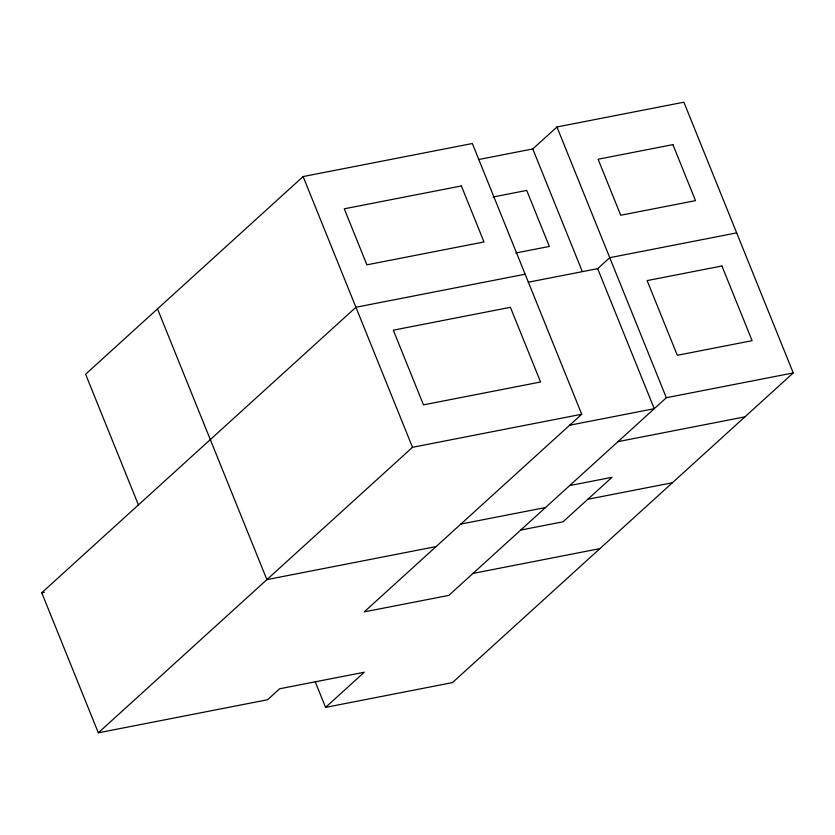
<?xml version="1.0" encoding="UTF-8"?>
<svg xmlns="http://www.w3.org/2000/svg" width="835" height="835" viewBox="0 0 835 835"><rect width="100%" height="100%" fill="white"/><g stroke="black" fill="none" stroke-linecap="round" stroke-linejoin="round"><path stroke-width="1.25" d="M532.02 149.642L556.955 126.983L683.865 102.194L793.25 372.932L666.33 397.721L448.833 595.376L364.217 611.898L581.724 414.243L472.339 143.516L303.115 176.561L85.608 374.216L138.422 504.924M315.338 682.028L325.577 707.381L364.248 672.248L279.631 688.771L267.544 699.751L98.332 732.806L41.75 592.766L355.929 307.259L525.142 274.214M597.286 269.016L609.759 257.681L736.668 232.892M98.332 732.806L412.5 447.299L581.724 414.243M793.25 372.932L452.486 682.592L325.577 707.381M478.476 159.558L532.782 148.943L582.193 271.25M493.12 196.987L526.718 190.422L549.346 246.44L515.759 252.995M528.221 282.23L597.672 268.661L654.254 408.701L569.637 425.224M618.004 441.642L744.914 416.853M569.668 485.563L611.992 477.307L563.041 521.792L520.716 530.058M41.75 592.766L44.297 592.266M460.889 524.056L545.495 507.534M587.819 499.267L672.415 482.745M436.1 546.581L266.887 579.626L157.502 308.898M472.996 573.415L599.916 548.626M556.955 126.983L666.33 397.721M303.115 176.561L412.5 447.299M461.369 185.944L344.27 208.813L366.899 264.831L483.997 241.962L461.369 185.944M672.895 144.632L598.1 159.234L620.729 215.253L695.524 200.64L672.895 144.632M510.404 307.311L393.306 330.18L423.481 404.86L540.579 381.992L510.404 307.311M721.931 265.989L647.135 280.602L677.31 355.292L752.105 340.68L721.931 265.989"/></g></svg>
